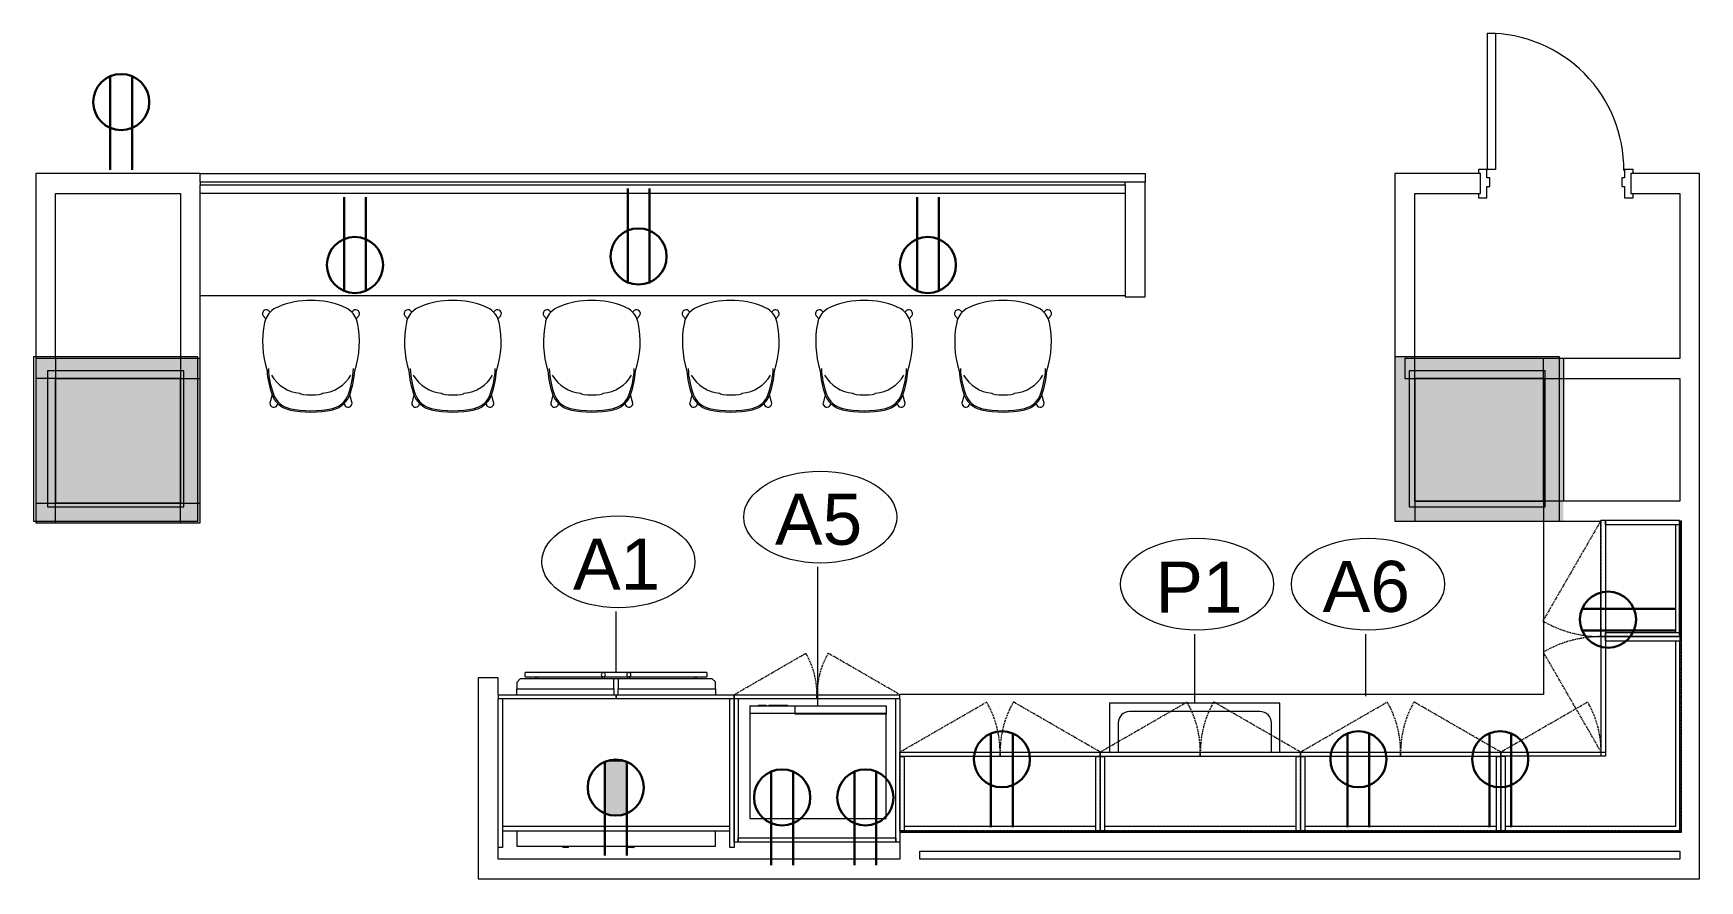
# Model space of a CAD drawing. Header units: inches. Extents: x 4757 to 6765, y 9919 to 10946.
# Drawn here: x 5525.9 to 5819.7, y 10603.4 to 10752.8 of the extents above; entities that cross this region are included whole.
import ezdxf

# ---------------------------------------------------------------- set-up
doc = ezdxf.new("R2010")
doc.units = ezdxf.units.IN
doc.header["$MEASUREMENT"] = 0
doc.linetypes.add('Dash', pattern=[0.25, 0.125, -0.125])
doc.linetypes.add('Hidden', pattern=[0.28125, 0.1875, -0.09375])
for name, color, linetype, lineweight in [('A-ANNO-NOTE', 7, 'Continuous', 9), ('A-DOOR', 31, 'Continuous', 13), ('A-GENM', 13, 'Continuous', 9), ('A-WALL', 113, 'Continuous', 13), ('A-WALL-PATT', 111, 'Continuous', 13), ('Bb-col', 7, 'Continuous', 9), ('I-FURN', 30, 'Continuous', 9), ('I-WALL', 2, 'Continuous', 9), ('P-SANR-FIXT', 6, 'Continuous', 9), ('P-SANR-FIXT-IDEN', 2, 'Continuous', 9), ('Q-CASE', 31, 'Continuous', 9), ('Q-CASE-HDLN', 31, 'Dash', 9), ('Q-SPCQ', 91, 'Continuous', 9), ('Q-SPCQ-IDEN', 132, 'Continuous', 9), ('Rosslyn Plaza North_1777 North Kent St _W632_-09_dwg', 8, 'Continuous', 9)]:
    doc.layers.add(name, color=color, linetype=linetype, lineweight=lineweight)
doc.styles.add('Arial_3', font='arial.ttf', dxfattribs={"height": 9})
doc.styles.add('Swis721 Lt BT_1', font='swissl.ttf', dxfattribs={"height": 9})

# ---------------------------------------------------------------- blocks, each defined once
blk = doc.blocks.new('emeco_alfi_barstool_alfi30ah_by-jasper-morrison_6251 - ALFI30AH-DARK GREY-8152148-Level XX  POWER _ SIGNAL')
at = {"layer": 'I-FURN'}
for p, q in [((-7.21, -1.6), (-6.81, -3.08)), ((-5.83, -1.54), (-5.91, -1.25)), ((5.98, -1.25), (5.9, -1.54)), ((6.88, -3.08), (7.27, -1.6)), ((-7.92, -16.5), (-8.41, -16.99)), ((8.48, -16.99), (7.99, -16.5)), ((-7.46, -17.94), (-7.17, -17.65)), ((7.24, -17.65), (7.53, -17.94))]:
    blk.add_line(p, q, dxfattribs=at)
for centre, radius, start, end in [((-6.52, -1.57), 0.688, 27.1799, 182.8201), ((-3.53, -4.08), 3.42, 132.057, 163.2036), ((-2.94, -4.45), 3.86, 102.0148, 160.4163), ((-2.89, -4.54), 4.2, 102.439, 134.4327), ((0.03, -17.79), 17.77, 77.561, 102.439), ((0.03, -17.79), 17.52, 77.561, 102.439), ((3, -4.45), 3.86, 19.4888, 77.9852), ((2.96, -4.54), 4.2, 45.5673, 77.561), ((3.6, -4.08), 3.42, 16.7788, 47.943), ((6.59, -1.57), 0.688, 357.1799, 152.8201), ((8.3, -8.45), 16.03, 160.4377, 175.9721), ((8.3, -8.45), 15.78, 160.4163, 177.3486), ((-1.49, -9.71), 6.36, 94.609, 149.8894), ((1.49, -9.71), 6.36, 30.1106, 85.391), ((-7.36, -8.27), 14.91, 2.1097, 20.0215), ((-7.36, -8.27), 15.16, 3.5743, 20.0158), ((7.99, -12.4), 16.49, 162.0647, 191.9353), ((-7.93, -12.4), 16.49, 348.0647, 17.9353), ((-7.85, -17.39), 0.682, 144.3846, 305.6154), ((-4.41, -15.03), 3.81, 191.9353, 202.8261), ((-3.76, -14.6), 4.58, 204.5849, 221.8654), ((3.83, -14.6), 4.58, 318.1346, 335.4151), ((7.92, -17.39), 0.682, 234.3846, 35.6154), ((4.48, -15.03), 3.81, 337.1739, 348.0647), ((-4.41, -15.03), 3.81, 223.6241, 250.0647), ((0.03, -4.27), 15.45, 248.1648, 291.8352), ((4.48, -15.03), 3.81, 289.9353, 316.3759)]:
    blk.add_arc(centre, radius, start, end, dxfattribs=at)
blk.add_ellipse((0, -3.37), major_axis=(-2, 0), ratio=0.162303, start_param=3.141593, end_param=6.283185, dxfattribs=at)
blk = doc.blocks.new('C-Counter Top - ADJ HEIGHT - 1_ - 6_-8874623-Level XX  POWER _ SIGNAL')
at = {"layer": 'Q-CASE'}
for p, q in [((115.79, 0), (-47.26, 0)), ((-47.26, -18), (115.79, -18))]:
    blk.add_line(p, q, dxfattribs=at)
blk = doc.blocks.new('Bernhardt_Design-Chair-Lounge-Vika - 4700-8514419-Level XX  POWER _ SIGNAL')
at = {"layer": 'A-GENM'}
for p, q in [((-13.34, 11.5), (-13.34, 4.99)), ((13.34, 4.99), (13.34, 11.5)), ((-13.06, 5.93), (-13.34, 4.99)), ((13.06, 5.93), (13.34, 4.99)), ((-13.34, 4.99), (-16.26, -4.66)), ((16.26, -4.66), (13.34, 4.99)), ((-16.37, -11.65), (-15.88, -13.48)), ((-16.07, -11.57), (-15.58, -13.4)), ((16.07, -11.57), (15.58, -13.4)), ((15.88, -13.48), (16.37, -11.65))]:
    blk.add_line(p, q, dxfattribs=at)
for centre, radius, start, end in [((-4.06, -8.35), 12.75, 163.1681, 195), ((-4.06, -8.35), 12.44, 163.2673, 195), ((4.06, -8.35), 12.44, 345, 16.7327), ((4.06, -8.35), 12.75, 345, 16.8319), ((-12.98, -12.71), 3, 195, 262.0932), ((-12.98, -12.71), 2.69, 195, 262.0932), ((12.98, -12.71), 2.69, 277.9068, 345), ((12.98, -12.71), 3, 277.9068, 345), ((0, 80.77), 97.37, 262.0932, 270), ((0, 80.77), 97.06, 262.0932, 270), ((0, 80.77), 97.06, 270, 277.9068), ((0, 80.77), 97.37, 270, 277.9068)]:
    blk.add_arc(centre, radius, start, end, dxfattribs=at)
for points, knots in [([(0, 16.81), (-0.94, 16.81), (-2.28, 16.78), (-3.96, 16.68), (-5.16, 16.57), (-6.29, 16.43), (-7.7, 16.19), (-8.95, 15.89), (-10.04, 15.51), (-10.76, 15.19), (-11.39, 14.84), (-11.93, 14.45), (-12.38, 14.02), (-12.86, 13.42), (-13.24, 12.59), (-13.35, 11.88), (-13.34, 11.5)], [0, 0, 0, 0, 0.111111, 0.166667, 0.222222, 0.277778, 0.333333, 0.444444, 0.5, 0.555556, 0.611111, 0.666667, 0.722222, 0.777778, 0.888889, 1, 1, 1, 1]), ([(-13.04, 11.5), (-13.04, 11.84), (-12.95, 12.5), (-12.53, 13.4), (-11.79, 14.22), (-10.59, 14.99), (-8.79, 15.65), (-5.49, 16.31), (-2.32, 16.5), (0, 16.5)], [0, 0, 0, 0, 0.0830068, 0.1660136, 0.2490204, 0.3320272, 0.4357856, 0.5395441, 0.7470611, 0.7470611, 0.7470611, 0.7470611]), ([(13.34, 11.5), (13.35, 11.88), (13.27, 12.41), (13.01, 13.09), (12.74, 13.57), (12.38, 14.02), (11.93, 14.45), (11.39, 14.84), (10.76, 15.19), (10.04, 15.51), (8.95, 15.89), (7.38, 16.27), (5.56, 16.53), (3.96, 16.68), (2.28, 16.78), (0.94, 16.81), (0, 16.81)], [0, 0, 0, 0, 0.111111, 0.166667, 0.222222, 0.277778, 0.333333, 0.388889, 0.444444, 0.5, 0.555556, 0.666667, 0.777778, 0.833333, 0.888889, 1, 1, 1, 1]), ([(13.04, 11.5), (13.04, 11.84), (12.95, 12.5), (12.53, 13.4), (11.79, 14.22), (10.59, 14.99), (8.79, 15.65), (5.49, 16.31), (2.32, 16.5), (0, 16.5)], [0, 0, 0, 0, 0.0830068, 0.1660136, 0.2490204, 0.3320272, 0.4357856, 0.5395441, 0.7470611, 0.7470611, 0.7470611, 0.7470611]), ([(-16.26, -4.66), (-15.86, -3.56), (-14.58, -1.43), (-12.22, 1.02), (-11.37, 3.14), (-13.26, 5.53), (-13.09, 7.43), (-13.08, 9.65), (-13.34, 11.5)], [0, 0, 0, 0, 0.195958, 0.422971, 0.665584, 0.866589, 1.065892, 1.232617, 1.232617, 1.232617, 1.232617]), ([(-15.97, -4.77), (-15.77, -4.21), (-15.26, -3.16), (-14.46, -1.99), (-13.79, -1.15), (-13.28, -0.55), (-12.8, 0.02), (-12.36, 0.57), (-11.99, 1.12), (-11.7, 1.67), (-11.52, 2.24), (-11.47, 2.73), (-11.52, 3.13), (-11.59, 3.43), (-11.7, 3.73), (-11.88, 4.12), (-12.15, 4.59), (-12.41, 5.05), (-12.58, 5.39), (-12.68, 5.64), (-12.75, 5.88), (-12.81, 6.2), (-12.84, 6.63), (-12.83, 7.14), (-12.81, 7.6), (-12.8, 8.09), (-12.79, 8.81), (-12.85, 9.94), (-12.96, 10.93), (-13.04, 11.5)], [0, 0, 0, 0, 0.102718, 0.205436, 0.256795, 0.308154, 0.359513, 0.410872, 0.462231, 0.51359, 0.56495, 0.616309, 0.641988, 0.667668, 0.693347, 0.719027, 0.770386, 0.821745, 0.847424, 0.873104, 0.898783, 0.924463, 0.975822, 1.027181, 1.052861, 1.07854, 1.129899, 1.181258, 1.232617, 1.232617, 1.232617, 1.232617]), ([(15.97, -4.77), (15.77, -4.21), (15.26, -3.16), (14.46, -1.99), (13.79, -1.15), (13.28, -0.55), (12.8, 0.02), (12.36, 0.57), (11.99, 1.12), (11.7, 1.67), (11.52, 2.24), (11.47, 2.73), (11.52, 3.13), (11.59, 3.43), (11.7, 3.73), (11.88, 4.12), (12.15, 4.59), (12.41, 5.05), (12.58, 5.39), (12.68, 5.64), (12.75, 5.88), (12.81, 6.2), (12.84, 6.63), (12.83, 7.14), (12.81, 7.6), (12.8, 8.09), (12.79, 8.81), (12.85, 9.94), (12.96, 10.93), (13.04, 11.5)], [0, 0, 0, 0, 0.102718, 0.205436, 0.256795, 0.308154, 0.359513, 0.410872, 0.462231, 0.51359, 0.56495, 0.616309, 0.641988, 0.667668, 0.693347, 0.719027, 0.770386, 0.821745, 0.847424, 0.873104, 0.898783, 0.924463, 0.975822, 1.027181, 1.052861, 1.07854, 1.129899, 1.181258, 1.232617, 1.232617, 1.232617, 1.232617]), ([(16.26, -4.66), (15.86, -3.56), (14.58, -1.43), (12.22, 1.02), (11.37, 3.14), (13.26, 5.53), (13.09, 7.43), (13.08, 9.65), (13.34, 11.5)], [0, 0, 0, 0, 0.195958, 0.422971, 0.665584, 0.866589, 1.065892, 1.232617, 1.232617, 1.232617, 1.232617])]:
    blk.add_open_spline(points, degree=3, knots=knots, dxfattribs=at)
blk = doc.blocks.new('Bernhardt_Design-Chair-Lounge-Vika - 4700-8514431-Level XX  POWER _ SIGNAL')
at = {"layer": 'A-GENM'}
for p, q in [((-16.37, 11.65), (-15.88, 13.48)), ((-16.07, 11.57), (-15.58, 13.4)), ((16.07, 11.57), (15.58, 13.4)), ((15.88, 13.48), (16.37, 11.65)), ((-13.34, -4.99), (-16.26, 4.66)), ((16.26, 4.66), (13.34, -4.99)), ((-13.34, -11.5), (-13.34, -4.99)), ((-13.06, -5.93), (-13.34, -4.99)), ((13.06, -5.93), (13.34, -4.99)), ((13.34, -4.99), (13.34, -11.5))]:
    blk.add_line(p, q, dxfattribs=at)
for centre, radius, start, end in [((-12.98, 12.71), 3, 97.9068, 165), ((-12.98, 12.71), 2.69, 97.9068, 165), ((0, -80.77), 97.37, 90, 97.9068), ((0, -80.77), 97.06, 90, 97.9068), ((0, -80.77), 97.37, 82.0932, 90), ((0, -80.77), 97.06, 82.0932, 90), ((12.98, 12.71), 2.69, 15, 82.0932), ((12.98, 12.71), 3, 15, 82.0932), ((-4.06, 8.35), 12.75, 165, 196.8319), ((-4.06, 8.35), 12.44, 165, 196.7327), ((4.06, 8.35), 12.44, 343.2673, 15), ((4.06, 8.35), 12.75, 343.1681, 15)]:
    blk.add_arc(centre, radius, start, end, dxfattribs=at)
for points, knots in [([(-16.26, 4.66), (-15.86, 3.56), (-14.58, 1.43), (-12.22, -1.02), (-11.37, -3.14), (-13.26, -5.53), (-13.09, -7.43), (-13.08, -9.65), (-13.34, -11.5)], [0, 0, 0, 0, 0.195958, 0.422971, 0.665584, 0.866589, 1.065892, 1.232617, 1.232617, 1.232617, 1.232617]), ([(-15.97, 4.77), (-15.77, 4.21), (-15.26, 3.16), (-14.46, 1.99), (-13.79, 1.15), (-13.28, 0.55), (-12.8, -0.02), (-12.36, -0.57), (-11.99, -1.12), (-11.7, -1.67), (-11.52, -2.24), (-11.47, -2.73), (-11.52, -3.13), (-11.59, -3.43), (-11.7, -3.73), (-11.88, -4.12), (-12.15, -4.59), (-12.41, -5.05), (-12.58, -5.39), (-12.68, -5.64), (-12.75, -5.88), (-12.81, -6.2), (-12.84, -6.63), (-12.83, -7.14), (-12.81, -7.6), (-12.8, -8.09), (-12.79, -8.81), (-12.85, -9.94), (-12.96, -10.93), (-13.04, -11.5)], [0, 0, 0, 0, 0.102718, 0.205436, 0.256795, 0.308154, 0.359513, 0.410872, 0.462231, 0.51359, 0.56495, 0.616309, 0.641988, 0.667668, 0.693347, 0.719027, 0.770386, 0.821745, 0.847424, 0.873104, 0.898783, 0.924463, 0.975822, 1.027181, 1.052861, 1.07854, 1.129899, 1.181258, 1.232617, 1.232617, 1.232617, 1.232617]), ([(15.97, 4.77), (15.77, 4.21), (15.26, 3.16), (14.46, 1.99), (13.79, 1.15), (13.28, 0.55), (12.8, -0.02), (12.36, -0.57), (11.99, -1.12), (11.7, -1.67), (11.52, -2.24), (11.47, -2.73), (11.52, -3.13), (11.59, -3.43), (11.7, -3.73), (11.88, -4.12), (12.15, -4.59), (12.41, -5.05), (12.58, -5.39), (12.68, -5.64), (12.75, -5.88), (12.81, -6.2), (12.84, -6.63), (12.83, -7.14), (12.81, -7.6), (12.8, -8.09), (12.79, -8.81), (12.85, -9.94), (12.96, -10.93), (13.04, -11.5)], [0, 0, 0, 0, 0.102718, 0.205436, 0.256795, 0.308154, 0.359513, 0.410872, 0.462231, 0.51359, 0.56495, 0.616309, 0.641988, 0.667668, 0.693347, 0.719027, 0.770386, 0.821745, 0.847424, 0.873104, 0.898783, 0.924463, 0.975822, 1.027181, 1.052861, 1.07854, 1.129899, 1.181258, 1.232617, 1.232617, 1.232617, 1.232617]), ([(16.26, 4.66), (15.86, 3.56), (14.58, 1.43), (12.22, -1.02), (11.37, -3.14), (13.26, -5.53), (13.09, -7.43), (13.08, -9.65), (13.34, -11.5)], [0, 0, 0, 0, 0.195958, 0.422971, 0.665584, 0.866589, 1.065892, 1.232617, 1.232617, 1.232617, 1.232617]), ([(0, -16.81), (-0.94, -16.81), (-2.28, -16.78), (-3.96, -16.68), (-5.56, -16.53), (-7.38, -16.27), (-8.95, -15.89), (-10.04, -15.51), (-10.76, -15.19), (-11.39, -14.84), (-11.93, -14.45), (-12.38, -14.02), (-12.74, -13.57), (-13.01, -13.09), (-13.27, -12.41), (-13.35, -11.88), (-13.34, -11.5)], [-1, -1, -1, -1, -0.888889, -0.833333, -0.777778, -0.666667, -0.555556, -0.5, -0.444444, -0.388889, -0.333333, -0.277778, -0.222222, -0.166667, -0.111111, 0, 0, 0, 0]), ([(-13.04, -11.5), (-13.04, -11.84), (-12.95, -12.5), (-12.53, -13.4), (-11.79, -14.22), (-10.59, -14.99), (-8.79, -15.65), (-5.49, -16.31), (-2.32, -16.5), (0, -16.5)], [0, 0, 0, 0, 0.0830068, 0.1660136, 0.2490204, 0.3320272, 0.4357856, 0.5395441, 0.7470611, 0.7470611, 0.7470611, 0.7470611]), ([(13.34, -11.5), (13.35, -11.88), (13.27, -12.41), (13.01, -13.09), (12.74, -13.57), (12.38, -14.02), (11.93, -14.45), (11.39, -14.84), (10.76, -15.19), (10.04, -15.51), (8.95, -15.89), (7.38, -16.27), (5.56, -16.53), (3.96, -16.68), (2.28, -16.78), (0.94, -16.81), (0, -16.81)], [-1, -1, -1, -1, -0.888889, -0.833333, -0.777778, -0.722222, -0.666667, -0.611111, -0.555556, -0.5, -0.444444, -0.333333, -0.222222, -0.166667, -0.111111, 0, 0, 0, 0]), ([(13.04, -11.5), (13.04, -11.84), (12.95, -12.5), (12.53, -13.4), (11.79, -14.22), (10.59, -14.99), (8.79, -15.65), (5.49, -16.31), (2.32, -16.5), (0, -16.5)], [0, 0, 0, 0, 0.0830068, 0.1660136, 0.2490204, 0.3320272, 0.4357856, 0.5395441, 0.7470611, 0.7470611, 0.7470611, 0.7470611])]:
    blk.add_open_spline(points, degree=3, knots=knots, dxfattribs=at)
blk = doc.blocks.new('Door - Single - 24_-8328965-Level XX  POWER _ SIGNAL')
at = {"layer": 'A-DOOR'}
for p, q in [((-8.01, 26.59), (-6.63, 26.59)), ((-8.01, 2.59), (-8.01, 26.59)), ((-6.63, 26.59), (-6.63, 2.59)), ((-6.63, 2.59), (-8.01, 2.59))]:
    blk.add_line(p, q, dxfattribs=at)
at = {"layer": 'A-DOOR', "lineweight": 9}
for p, q in [((-9.63, 2.59), (-9.63, 1.84)), ((-8.13, 2.59), (-9.63, 2.59)), ((-8.13, 1.09), (-8.13, 2.59)), ((-7.63, 1.09), (-8.13, 1.09)), ((-7.63, -0.41), (-7.63, 1.09)), ((16.12, 1.09), (15.62, 1.09)), ((15.62, 1.09), (15.62, -0.41)), ((17.62, 2.59), (16.12, 2.59)), ((16.12, 2.59), (16.12, 1.09)), ((17.62, 1.84), (17.62, 2.59)), ((-9.63, -1.66), (-9.63, -2.41)), ((-9.63, -2.41), (-8.13, -2.41)), ((-8.13, -2.41), (-8.13, -0.41)), ((-8.13, -0.41), (-7.63, -0.41)), ((15.62, -0.41), (16.12, -0.41)), ((16.12, -0.41), (16.12, -2.41)), ((16.12, -2.41), (17.62, -2.41)), ((17.62, -2.41), (17.62, -1.66))]:
    blk.add_line(p, q, dxfattribs=at)
blk.add_arc((-8.01, 2.59), 24, 359.5, 90, dxfattribs=at)
blk = doc.blocks.new('Sink Kitchen-Single - 30_ x 21_-7068042-Level XX  POWER _ SIGNAL')
at = {"layer": 'P-SANR-FIXT'}
for p, q in [((-14.38, -1.78), (-14.38, -10.41)), ((-12.88, -1.78), (-12.88, -6.91)), ((14.12, -6.91), (14.12, -1.78)), ((15.62, -10.41), (15.62, -1.78)), ((-14.38, -10.41), (15.62, -10.41)), ((-10.88, -8.91), (12.12, -8.91))]:
    blk.add_line(p, q, dxfattribs=at)
for centre, start, end in [((-10.88, -6.91), 180, 270), ((12.12, -6.91), 270, 0)]:
    blk.add_arc(centre, 2, start, end, dxfattribs=at)
blk = doc.blocks.new('A-Refrigerator - A-Refrigerator-8352648-Level XX  POWER _ SIGNAL')
at = {"layer": 'Q-SPCQ'}
for p, q in [((17.5, 13.75), (-17.5, 13.75)), ((-17.5, 13.75), (-17.5, 11.02)), ((-3.18, 14), (-3.18, 13.75)), ((-3.16, 14), (-3.18, 14)), ((-3.18, 14), (-2.18, 14)), ((-2.18, 14), (-2.2, 14)), ((-2.18, 13.75), (-2.18, 14)), ((8.38, 14), (8.38, 13.75)), ((8.4, 14), (8.38, 14)), ((8.38, 14), (9.38, 14)), ((9.38, 14), (9.36, 14)), ((9.38, 13.75), (9.38, 14)), ((17.5, 11.02), (17.5, 13.75)), ((-17.5, -14), (-17.5, -12.98)), ((-0.36, -14), (-17.5, -14)), ((-17.5, -14), (-17.5, -15.21)), ((-0.36, -12.98), (-0.36, -14)), ((-0.36, -15.75), (-0.36, -14)), ((0.39, -14), (0.39, -12.98)), ((17.5, -14), (0.39, -14)), ((0.39, -14), (0.39, -15.75)), ((17.5, -12.98), (17.5, -14)), ((17.5, -15.14), (17.5, -14)), ((-17.5, -15.21), (-16.96, -15.75)), ((-16.96, -15.75), (-0.36, -15.75)), ((-2.41, -16.13), (-16, -16.13)), ((-16, -16.88), (-16, -16.13)), ((-16, -16.88), (16, -16.88)), ((-14.19, -15.75), (-14.19, -16.13)), ((-14.19, -15.75), (-14.19, -16.18)), ((-13.81, -16.13), (-13.81, -15.75)), ((-13.81, -16.18), (-13.81, -15.75)), ((-2.42, -15.75), (-2.42, -16.18)), ((-2.42, -15.75), (-2.42, -16.18)), ((2.05, -16.13), (-2.05, -16.13)), ((-2.04, -16.2), (-2.04, -15.75)), ((-2.04, -16.2), (-2.04, -15.75)), ((-0.36, -15.75), (0.39, -15.75)), ((0.39, -15.75), (16.89, -15.75)), ((2.04, -15.75), (2.04, -16.2)), ((2.04, -15.75), (2.04, -16.2)), ((16, -16.13), (2.41, -16.13)), ((2.42, -16.18), (2.42, -15.75)), ((2.42, -16.18), (2.42, -15.75)), ((13.81, -15.75), (13.81, -16.13)), ((13.81, -15.75), (13.81, -16.18)), ((14.19, -16.13), (14.19, -15.75)), ((14.19, -16.18), (14.19, -15.75)), ((16, -16.13), (16, -16.88)), ((16.89, -15.75), (17.5, -15.14))]:
    blk.add_line(p, q, dxfattribs=at)
for centre, start, end in [((-2.25, -16.5), 90, 270), ((-2.25, -16.5), 270, 90), ((2.25, -16.5), 90, 270), ((2.25, -16.5), 270, 90)]:
    blk.add_arc(centre, 0.375, start, end, dxfattribs=at)
blk = doc.blocks.new('CW Cupbd1 - Fridge 80_h x 24_d - 2 Doors-8865709-Level XX  POWER _ SIGNAL')
at = {"layer": 'Q-CASE'}
for p, q in [((2, 29.31), (22.79, 29.31)), ((2, 29.31), (2, 28.56)), ((22.79, 28.56), (2, 28.56)), ((2.75, 28.56), (2.75, 6.06)), ((22.79, 28.56), (22.79, 29.31)), ((22.79, 29.31), (43.58, 29.31)), ((22.79, 29.31), (22.79, 28.56)), ((43.58, 28.56), (22.79, 28.56)), ((42.83, 6.06), (42.83, 28.56)), ((43.58, 28.56), (43.58, 29.31)), ((42.83, 6.06), (2.75, 6.06)), ((2.75, 6.06), (2.75, 5.31)), ((42.83, 5.31), (42.83, 6.06)), ((2.75, 5.31), (42.83, 5.31))]:
    blk.add_line(p, q, dxfattribs=at)
at = {"layer": 'Q-CASE', "lineweight": 20}
for p, q in [((2, 2.36), (2, 28.56)), ((43.58, 28.56), (43.58, 2.36)), ((2.75, 5.31), (2.75, 2.36)), ((42.83, 2.36), (42.83, 5.31)), ((2.75, 2.36), (2, 2.36)), ((43.58, 2.36), (42.83, 2.36))]:
    blk.add_line(p, q, dxfattribs=at)
blk = doc.blocks.new('C-L SHAPE COUNTER TOP - C-L SHAPE COUNTER TOP-9014610-Level XX  POWER _ SIGNAL')
at = {"layer": 'Q-CASE'}
for p, q in [((24, 24), (24, 137.47)), ((54.6, 24), (24, 24))]:
    blk.add_line(p, q, dxfattribs=at)
blk = doc.blocks.new('CW Cupbd Ohead - 37_h x 13 7_8_d - 2 Doors - 1 Shelf-9015254-Level XX  POWER _ SIGNAL')
at = {"layer": 'Q-CASE'}
for p, q in [((2, -2.36), (2.75, -2.36)), ((2, -15.45), (2, -2.36)), ((2.75, -2.36), (2.75, -15.45)), ((36.55, -2.36), (2.75, -2.36)), ((36.55, -2.36), (37.3, -2.36)), ((36.55, -15.45), (36.55, -2.36)), ((37.3, -15.45), (37.3, -2.36)), ((2.75, -3.11), (36.55, -3.11)), ((2, -15.45), (19.65, -15.45)), ((2, -15.45), (2, -16.24)), ((2.75, -15.45), (2, -15.45)), ((19.65, -16.24), (2, -16.24)), ((19.65, -16.24), (19.65, -15.45)), ((19.65, -15.45), (37.3, -15.45)), ((19.65, -15.45), (19.65, -16.24)), ((37.3, -16.24), (19.65, -16.24)), ((37.3, -15.45), (36.55, -15.45)), ((37.3, -16.24), (37.3, -15.45))]:
    blk.add_line(p, q, dxfattribs=at)
at = {"layer": 'Q-CASE', "linetype": 'Hidden'}
for p, q in [((2, -16.24), (17.28, -25.06)), ((37.3, -16.24), (22.01, -25.06))]:
    blk.add_line(p, q, dxfattribs=at)
for centre, start, end in [((2, -16.24), 330, 0.5), ((37.3, -16.24), 179.5, 210)]:
    blk.add_arc(centre, 17.65, start, end, dxfattribs=at)
at = {"layer": 'Q-CASE-HDLN'}
for p, q in [((2, -16.24), (2, -2.36)), ((2, -2.36), (37.3, -2.36)), ((37.3, -2.36), (37.3, -16.24)), ((37.3, -16.24), (2, -16.24))]:
    blk.add_line(p, q, dxfattribs=at)
blk = doc.blocks.new('CW Cupbd Ohead Cnr - 23_5_h x 13 7_8_d - 1 Shelf-9017990-Level XX  POWER _ SIGNAL')
at = {"layer": 'Q-CASE'}
for p, q in [((32.81, -2.36), (2, -2.36)), ((2, -2.36), (2, -35.85)), ((32.81, -2.36), (33.56, -2.36)), ((32.81, -15.49), (32.81, -2.36)), ((33.56, -15.49), (33.56, -2.36)), ((2.75, -35.85), (2.75, -3.11)), ((2.75, -3.11), (32.81, -3.11)), ((15.12, -16.24), (15.12, -15.49)), ((15.12, -15.49), (15.87, -15.49)), ((15.12, -36.6), (15.12, -16.24)), ((15.87, -16.24), (15.12, -16.24)), ((15.87, -15.49), (33.56, -15.49)), ((15.87, -15.49), (15.87, -16.24)), ((15.87, -16.24), (15.87, -36.6)), ((33.56, -16.24), (15.87, -16.24)), ((33.56, -15.49), (32.81, -15.49)), ((33.56, -16.24), (33.56, -15.49)), ((2, -36.6), (2, -35.85)), ((15.12, -35.85), (2, -35.85)), ((15.12, -36.6), (2, -36.6)), ((15.12, -35.85), (15.12, -36.6)), ((15.12, -36.6), (15.87, -36.6))]:
    blk.add_line(p, q, dxfattribs=at)
at = {"layer": 'Q-CASE', "linetype": 'Hidden'}
for p, q in [((15.87, -16.24), (26.05, -33.87)), ((33.56, -16.24), (18.24, -25.08))]:
    blk.add_line(p, q, dxfattribs=at)
for centre, radius, start, end in [((33.56, -16.24), 17.69, 179.5, 210), ((15.87, -16.24), 20.36, 269.5, 300)]:
    blk.add_arc(centre, radius, start, end, dxfattribs=at)
at = {"layer": 'Q-CASE-HDLN'}
for p, q in [((2, -2.36), (33.56, -2.36)), ((2, -36.6), (2, -2.36)), ((33.56, -2.36), (33.56, -16.24)), ((15.87, -16.24), (15.87, -36.6)), ((33.56, -16.24), (15.87, -16.24)), ((15.87, -36.6), (2, -36.6))]:
    blk.add_line(p, q, dxfattribs=at)
blk = doc.blocks.new('CW Cupbd Ohead1 - 37_h x 13 7_8_d - 1 Door - 1 Shelf 2-9018043-Level XX  POWER _ SIGNAL')
at = {"layer": 'Q-CASE', "linetype": 'Hidden'}
blk.add_line((22.46, 16.24), (4.74, 26.47), dxfattribs=at)
at = {"layer": 'Q-CASE'}
for p, q in [((2, 16.24), (22.46, 16.24)), ((2, 16.24), (2, 15.45)), ((22.46, 15.45), (2, 15.45)), ((2, 15.45), (2.75, 15.45)), ((2, 2.36), (2, 15.45)), ((2.75, 15.45), (2.75, 2.36)), ((21.71, 15.45), (22.46, 15.45)), ((21.71, 2.36), (21.71, 15.45)), ((22.46, 15.45), (22.46, 16.24)), ((22.46, 2.36), (22.46, 15.45)), ((21.71, 3.11), (2.75, 3.11)), ((2.75, 2.36), (2, 2.36)), ((2.75, 2.36), (21.71, 2.36)), ((22.46, 2.36), (21.71, 2.36))]:
    blk.add_line(p, q, dxfattribs=at)
at = {"layer": 'Q-CASE', "linetype": 'Hidden'}
blk.add_arc((22.46, 16.24), 20.46, 150, 180.5, dxfattribs=at)
at = {"layer": 'Q-CASE-HDLN'}
for p, q in [((22.46, 16.24), (2, 16.24)), ((2, 16.24), (2, 2.36)), ((22.46, 2.36), (22.46, 16.24)), ((2, 2.36), (22.46, 2.36))]:
    blk.add_line(p, q, dxfattribs=at)
blk = doc.blocks.new('CW Cupbd Combined - Oven Tower 96_h x 24_d _2 Microwaves_-9014473-Level XX  POWER _ SIGNAL')
at = {"layer": 'Q-CASE', "linetype": 'Hidden'}
for p, q in [((2, 31.31), (14.66, 38.63)), ((31.25, 31.31), (18.58, 38.63))]:
    blk.add_line(p, q, dxfattribs=at)
at = {"layer": 'Q-CASE'}
for p, q in [((2, 31.31), (16.62, 31.31)), ((2, 31.31), (2, 30.56)), ((16.62, 30.56), (2, 30.56)), ((16.62, 30.56), (16.62, 31.31)), ((16.62, 31.31), (31.25, 31.31)), ((16.62, 31.31), (16.62, 30.56)), ((31.25, 30.56), (16.62, 30.56)), ((31.25, 30.56), (31.25, 31.31))]:
    blk.add_line(p, q, dxfattribs=at)
at = {"layer": 'Q-CASE', "lineweight": 20}
for p, q in [((2, 5.31), (2, 30.56)), ((2.75, 30.56), (2.75, 5.31)), ((30.5, 5.31), (30.5, 30.56)), ((31.25, 30.56), (31.25, 21.19)), ((2.75, 6.06), (30.5, 6.06)), ((2.75, 5.31), (2.75, 6.06)), ((30.5, 6.06), (30.5, 5.31)), ((31.25, 7.31), (31.25, 5.31)), ((2.75, 5.31), (2, 5.31)), ((30.5, 5.31), (2.75, 5.31)), ((31.25, 5.31), (30.5, 5.31))]:
    blk.add_line(p, q, dxfattribs=at)
at = {"layer": 'Q-CASE', "linetype": 'Hidden'}
for centre, start, end in [((2, 31.31), 359.5, 30), ((31.25, 31.31), 150, 180.5)]:
    blk.add_arc(centre, 14.62, start, end, dxfattribs=at)
blk = doc.blocks.new('A-Microwave - 1000 Watt-2_5CuFt-4748818-Level XX  POWER _ SIGNAL')
at = {"layer": 'Q-SPCQ'}
for p, q in [((17.11, -8.63), (-6.89, -8.63)), ((-6.89, -8.63), (-6.89, -27.13)), ((17.11, -27.13), (17.11, -8.63)), ((-6.89, -27), (9.11, -27)), ((-6.89, -28.5), (-6.89, -27)), ((-6.89, -27.13), (17.11, -27.13)), ((9.11, -28.5), (-6.89, -28.5)), ((9.11, -27), (9.11, -28.5)), ((17.11, -28.5), (9.11, -28.5)), ((10.48, -28.5), (10.48, -28.63)), ((11.86, -28.63), (10.48, -28.63)), ((11.86, -28.5), (11.86, -28.63)), ((11.92, -28.63), (11.86, -28.63)), ((11.92, -28.63), (11.92, -28.5)), ((12.42, -28.63), (11.92, -28.63)), ((12.42, -28.5), (12.42, -28.63)), ((13.79, -28.63), (12.42, -28.63)), ((13.79, -28.63), (13.79, -28.5)), ((14.23, -28.5), (14.23, -28.63)), ((15.61, -28.63), (14.23, -28.63)), ((15.61, -28.63), (15.61, -28.5)), ((17.11, -28.5), (17.11, -27.13))]:
    blk.add_line(p, q, dxfattribs=at)
blk = doc.blocks.new('Rosslyn Plaza North_1777 North Kent St _W632_-09_dwg-6954577-Level XX  POWER _ SIGNAL')
at = {"layer": 'Bb-col', "flags": 128}
for points in [[(5525.92, 10666.79), (5554.92, 10666.79), (5554.92, 10695.79), (5525.92, 10695.79)], [(5765.92, 10666.79), (5794.92, 10666.79), (5794.92, 10695.79), (5765.92, 10695.79)], [(5528.42, 10669.29), (5552.42, 10669.29), (5552.42, 10693.29), (5528.42, 10693.29)], [(5768.42, 10669.29), (5792.42, 10669.29), (5792.42, 10693.29), (5768.42, 10693.29)]]:
    blk.add_lwpolyline(points, close=True, dxfattribs=at)
blk = doc.blocks.new('Appliance_Specialty Equipment Tag - Standard-3515593-Level XX  POWER _ SIGNAL')
at = {"layer": 'Q-SPCQ-IDEN'}
blk.add_ellipse((-0.0499, 0.0037), major_axis=(-0.1406, 0), ratio=0.600473, dxfattribs=at)
blk = doc.blocks.new('Plumbing Equipment Tag - Standard-3394155-Level XX  POWER _ SIGNAL')
at = {"layer": 'P-SANR-FIXT-IDEN'}
blk.add_ellipse((-0.0499, 0.0037), major_axis=(-0.1406, 0), ratio=0.600473, dxfattribs=at)

msp = doc.modelspace()

# ---------------------------------------------------------------- hatches: boundary and pattern name
at = {"layer": 'A-ANNO-NOTE'}
for points in [[(5630.33, 10624.39), (5627.71, 10624.66), (5626.95, 10624.45)], [(5627.71, 10624.66), (5628.99, 10624.73), (5628.4, 10624.75)], [(5630.24, 10624.43), (5628.99, 10624.73), (5627.71, 10624.66)], [(5630.33, 10624.39), (5630.24, 10624.43), (5627.71, 10624.66)], [(5630.24, 10624.43), (5629.67, 10624.61), (5628.99, 10624.73)], [(5626.68, 10624.33), (5630.33, 10624.39), (5626.95, 10624.45)], [(5630.51, 10624.31), (5630.33, 10624.39), (5626.68, 10624.33)], [(5626.68, 10615.24), (5630.51, 10624.31), (5626.68, 10624.33)], [(5626.77, 10615.2), (5630.51, 10624.31), (5626.68, 10615.24)], [(5626.86, 10615.17), (5630.51, 10624.31), (5626.77, 10615.2)], [(5626.95, 10615.13), (5630.51, 10624.31), (5626.86, 10615.17)], [(5627.05, 10615.1), (5630.51, 10624.31), (5626.95, 10615.13)], [(5627.14, 10615.07), (5630.51, 10624.31), (5627.05, 10615.1)], [(5627.23, 10615.04), (5630.51, 10624.31), (5627.14, 10615.07)], [(5627.33, 10615.02), (5630.51, 10624.31), (5627.23, 10615.04)], [(5627.42, 10614.99), (5630.51, 10624.31), (5627.33, 10615.02)], [(5627.52, 10614.97), (5630.51, 10624.31), (5627.42, 10614.99)], [(5627.62, 10614.95), (5630.51, 10624.31), (5627.52, 10614.97)], [(5627.71, 10614.93), (5630.51, 10624.31), (5627.62, 10614.95)], [(5627.81, 10614.92), (5630.51, 10624.31), (5627.71, 10614.93)], [(5627.91, 10614.9), (5630.51, 10624.31), (5627.81, 10614.92)], [(5628, 10614.89), (5630.51, 10624.31), (5627.91, 10614.9)], [(5628.1, 10614.88), (5630.51, 10624.31), (5628, 10614.89)], [(5628.2, 10614.87), (5630.51, 10624.31), (5628.1, 10614.88)], [(5628.3, 10614.86), (5630.51, 10624.31), (5628.2, 10614.87)], [(5628.4, 10614.86), (5630.51, 10624.31), (5628.3, 10614.86)], [(5628.5, 10614.86), (5630.51, 10624.31), (5628.4, 10614.86)], [(5628.59, 10614.85), (5630.51, 10624.31), (5628.5, 10614.86)], [(5628.59, 10614.85), (5628.69, 10614.86), (5630.51, 10624.31)], [(5628.69, 10614.86), (5628.79, 10614.86), (5630.51, 10624.31)], [(5628.79, 10614.86), (5628.89, 10614.86), (5630.51, 10624.31)], [(5628.89, 10614.86), (5628.99, 10614.87), (5630.51, 10624.31)], [(5628.99, 10614.87), (5629.08, 10614.88), (5630.51, 10624.31)], [(5629.08, 10614.88), (5629.18, 10614.89), (5630.51, 10624.31)], [(5629.18, 10614.89), (5629.28, 10614.9), (5630.51, 10624.31)], [(5629.28, 10614.9), (5629.38, 10614.92), (5630.51, 10624.31)], [(5629.38, 10614.92), (5629.47, 10614.93), (5630.51, 10624.31)], [(5629.47, 10614.93), (5629.57, 10614.95), (5630.51, 10624.31)], [(5629.57, 10614.95), (5629.67, 10614.97), (5630.51, 10624.31)], [(5629.67, 10614.97), (5629.76, 10614.99), (5630.51, 10624.31)], [(5629.76, 10614.99), (5629.86, 10615.02), (5630.51, 10624.31)], [(5629.86, 10615.02), (5629.95, 10615.04), (5630.51, 10624.31)], [(5629.95, 10615.04), (5630.05, 10615.07), (5630.51, 10624.31)], [(5630.05, 10615.07), (5630.14, 10615.1), (5630.51, 10624.31)], [(5630.14, 10615.1), (5630.23, 10615.13), (5630.51, 10624.31)], [(5630.23, 10615.13), (5630.33, 10615.17), (5630.51, 10624.31)], [(5630.33, 10615.17), (5630.42, 10615.2), (5630.51, 10624.31)], [(5630.42, 10615.2), (5630.51, 10615.24), (5630.51, 10624.31)]]:
    msp.add_hatch(color=256, dxfattribs=at).paths.add_polyline_path(points, flags=0)
at = {"layer": 'A-WALL'}
for points in [[(5551.85, 10669.97), (5551.85, 10691.97), (5529.85, 10691.97), (5529.85, 10669.97)], [(5792.15, 10670.29), (5792.15, 10691.97), (5769.42, 10691.97), (5769.42, 10670.29), (5785.84, 10670.29)]]:
    msp.add_hatch(color=7, dxfattribs=at).paths.add_polyline_path(points, flags=0)
at = {"layer": 'A-WALL-PATT', "lineweight": 9}
for points in [[(5529.85, 10666.47), (5529.85, 10695.47), (5526.35, 10695.47), (5526.35, 10666.47), (5528.7, 10666.47)], [(5529.85, 10691.97), (5555.35, 10691.97), (5555.35, 10695.47), (5529.85, 10695.47)], [(5769.42, 10666.79), (5769.42, 10695.79), (5765.92, 10695.79), (5765.92, 10666.79)], [(5795.65, 10691.97), (5795.65, 10695.47), (5769.42, 10695.47), (5769.42, 10691.97), (5792.15, 10691.97)], [(5551.85, 10666.47), (5555.35, 10666.47), (5555.35, 10691.97), (5551.85, 10691.97), (5551.85, 10667.55)], [(5795.65, 10666.79), (5795.65, 10691.97), (5792.15, 10691.97), (5792.15, 10666.79)], [(5551.85, 10666.47), (5551.85, 10669.97), (5529.85, 10669.97), (5529.85, 10666.47)], [(5792.15, 10666.79), (5792.15, 10670.29), (5769.42, 10670.29), (5769.42, 10666.79), (5785.84, 10666.79)]]:
    msp.add_hatch(color=7, dxfattribs=at).paths.add_polyline_path(points, flags=0)

# ---------------------------------------------------------------- linework, layer by layer
at = {"layer": 'A-ANNO-NOTE', "lineweight": 30}
for p, q in [((5539.49, 10728.75), (5539.49, 10745.28)), ((5539.49, 10728.75), (5539.49, 10745.28)), ((5543.32, 10728.75), (5543.32, 10745.28)), ((5630.69, 10725.45), (5630.69, 10708.92)), ((5634.53, 10725.45), (5634.53, 10708.92)), ((5634.53, 10725.45), (5634.53, 10708.92)), ((5580.69, 10723.95), (5580.69, 10707.42)), ((5584.53, 10723.95), (5584.53, 10707.42)), ((5584.53, 10723.95), (5584.53, 10707.42)), ((5681.69, 10723.95), (5681.69, 10707.42)), ((5685.53, 10723.95), (5685.53, 10707.42)), ((5685.53, 10723.95), (5685.53, 10707.42)), ((5815.46, 10651.33), (5798.94, 10651.33)), ((5815.46, 10647.5), (5798.94, 10647.5)), ((5815.46, 10647.5), (5798.94, 10647.5)), ((5694.73, 10612.84), (5694.73, 10629.37)), ((5694.73, 10612.84), (5694.73, 10629.37)), ((5698.56, 10612.84), (5698.56, 10629.37)), ((5757.59, 10612.84), (5757.59, 10629.37)), ((5757.59, 10612.84), (5757.59, 10629.37)), ((5761.42, 10612.84), (5761.42, 10629.37)), ((5782.58, 10612.84), (5782.58, 10629.37)), ((5782.58, 10612.84), (5782.58, 10629.37)), ((5786.41, 10612.84), (5786.41, 10629.37)), ((5626.68, 10607.84), (5626.68, 10624.37)), ((5626.68, 10607.84), (5626.68, 10624.37)), ((5630.51, 10607.84), (5630.51, 10624.37)), ((5656.01, 10606.09), (5656.01, 10622.62)), ((5656.01, 10606.09), (5656.01, 10622.62)), ((5659.84, 10606.09), (5659.84, 10622.62)), ((5670.68, 10606.09), (5670.68, 10622.62)), ((5670.68, 10606.09), (5670.68, 10622.62)), ((5674.51, 10606.09), (5674.51, 10622.62))]:
    msp.add_line(p, q, dxfattribs=at)
at = {"layer": 'A-ANNO-NOTE'}
for p, q in [((5626.68, 10624.33), (5626.68, 10615.24)), ((5630.51, 10615.24), (5630.51, 10624.31))]:
    msp.add_line(p, q, dxfattribs=at)
at = {"layer": 'A-ANNO-NOTE', "lineweight": 30}
for centre in [(5541.41, 10740.72), (5582.61, 10711.98), (5632.61, 10713.48), (5683.61, 10711.98), (5803.5, 10649.42), (5696.65, 10624.8), (5759.51, 10624.8), (5784.49, 10624.8), (5628.59, 10619.8), (5657.92, 10618.05), (5672.59, 10618.05)]:
    msp.add_circle(centre, 4.95, dxfattribs=at)
at = {"layer": 'A-ANNO-NOTE'}
for centre, radius, start, end in [((5628.57, 10620.25), 4.5, 64.5156, 114.9234), ((5628.59, 10619.8), 4.95, 247.2244, 292.7756)]:
    msp.add_arc(centre, radius, start, end, dxfattribs=at)
at = {"layer": 'A-WALL'}
for p, q in [((5555.35, 10726.6), (5555.35, 10726.1)), ((5718.4, 10726.1), (5718.4, 10726.6)), ((5792.15, 10695.47), (5769.42, 10695.47)), ((5795.65, 10695.47), (5795.65, 10670.29)), ((5526.35, 10691.97), (5526.35, 10669.97)), ((5555.35, 10669.97), (5555.35, 10691.97))]:
    msp.add_line(p, q, dxfattribs=at)
at = {"layer": 'A-WALL', "color": 55}
for p, q in [((5555.35, 10695.47), (5526.35, 10695.47)), ((5529.85, 10695.47), (5529.85, 10691.97)), ((5551.85, 10691.97), (5555.35, 10691.97)), ((5792.15, 10691.97), (5795.65, 10691.97)), ((5529.85, 10666.47), (5529.85, 10669.97)), ((5551.85, 10669.97), (5529.85, 10669.97)), ((5551.85, 10666.47), (5551.85, 10669.97)), ((5792.15, 10670.29), (5792.15, 10666.79)), ((5529.85, 10666.47), (5551.85, 10666.47)), ((5769.42, 10666.79), (5792.15, 10666.79))]:
    msp.add_line(p, q, dxfattribs=at)
at = {"layer": 'A-WALL', "lineweight": 9}
for p, q in [((5529.85, 10691.97), (5529.85, 10669.97)), ((5551.85, 10691.97), (5529.85, 10691.97)), ((5551.85, 10669.97), (5551.85, 10691.97)), ((5769.42, 10691.97), (5769.42, 10670.29)), ((5792.15, 10691.97), (5769.42, 10691.97)), ((5792.15, 10670.29), (5792.15, 10691.97)), ((5529.85, 10669.97), (5551.85, 10669.97)), ((5769.42, 10670.29), (5792.15, 10670.29))]:
    msp.add_line(p, q, dxfattribs=at)
at = {"layer": 'I-WALL', "lineweight": 13}
for p, q in [((5555.35, 10728.1), (5526.35, 10728.1)), ((5526.35, 10728.1), (5526.35, 10695.47)), ((5555.35, 10726.6), (5555.35, 10728.1)), ((5781.03, 10728.1), (5765.92, 10728.1)), ((5765.92, 10728.1), (5765.92, 10695.79)), ((5781.03, 10724.6), (5781.03, 10728.1)), ((5819.65, 10728.1), (5807.53, 10728.1)), ((5807.53, 10728.1), (5807.53, 10724.6)), ((5819.65, 10603.69), (5819.65, 10728.1)), ((5529.85, 10724.6), (5551.85, 10724.6)), ((5529.85, 10695.47), (5529.85, 10724.6)), ((5551.85, 10724.6), (5551.85, 10691.97)), ((5721.9, 10726.6), (5555.35, 10726.6)), ((5555.35, 10695.47), (5555.35, 10726.1)), ((5555.35, 10726.1), (5718.4, 10726.1)), ((5718.4, 10726.1), (5718.4, 10706.35)), ((5721.9, 10706.35), (5721.9, 10726.6)), ((5769.42, 10724.6), (5781.03, 10724.6)), ((5769.42, 10695.79), (5769.42, 10724.6)), ((5807.53, 10724.6), (5816.15, 10724.6)), ((5816.15, 10724.6), (5816.15, 10695.47)), ((5718.4, 10706.35), (5721.9, 10706.35)), ((5769.42, 10695.47), (5767.67, 10695.47)), ((5767.67, 10695.47), (5767.67, 10691.97)), ((5792.15, 10691.97), (5792.15, 10695.47)), ((5816.15, 10695.47), (5795.65, 10695.47)), ((5529.85, 10691.97), (5526.35, 10691.97)), ((5767.67, 10691.97), (5769.42, 10691.97)), ((5795.65, 10691.97), (5816.15, 10691.97)), ((5816.15, 10691.97), (5816.15, 10670.29)), ((5526.35, 10669.97), (5529.85, 10669.97)), ((5551.85, 10669.97), (5555.35, 10669.97)), ((5816.15, 10670.29), (5792.15, 10670.29)), ((5795.65, 10666.79), (5802.24, 10666.79)), ((5816.15, 10666.79), (5816.15, 10646.43)), ((5816.43, 10666.79), (5816.15, 10666.79)), ((5816.43, 10611.94), (5816.43, 10666.79)), ((5604.35, 10639.14), (5604.35, 10603.69)), ((5607.85, 10639.14), (5604.35, 10639.14)), ((5607.85, 10636.19), (5607.85, 10639.14)), ((5607.85, 10607.19), (5607.85, 10635.44)), ((5678.68, 10612.19), (5678.68, 10607.19)), ((5816.15, 10612.06), (5678.68, 10612.06)), ((5678.68, 10611.94), (5816.43, 10611.94)), ((5816.15, 10612.19), (5816.15, 10612.06)), ((5678.68, 10607.19), (5607.85, 10607.19)), ((5682.18, 10608.56), (5816.15, 10608.56)), ((5682.18, 10607.19), (5682.18, 10608.56)), ((5816.15, 10607.19), (5682.18, 10607.19)), ((5816.15, 10608.56), (5816.15, 10607.19)), ((5604.35, 10603.69), (5819.65, 10603.69))]:
    msp.add_line(p, q, dxfattribs=at)
at = {"layer": 'I-WALL'}
for p, q in [((5555.35, 10728.1), (5721.9, 10728.1)), ((5721.9, 10728.1), (5721.9, 10726.6)), ((5718.4, 10724.6), (5555.35, 10724.6)), ((5529.85, 10691.97), (5551.85, 10691.97)), ((5529.85, 10669.97), (5529.85, 10691.97)), ((5551.85, 10691.97), (5551.85, 10669.97)), ((5769.42, 10691.97), (5792.15, 10691.97)), ((5769.42, 10670.29), (5769.42, 10691.97)), ((5792.15, 10691.97), (5792.15, 10670.29)), ((5792.15, 10670.29), (5769.42, 10670.29))]:
    msp.add_line(p, q, dxfattribs=at)
at = {"layer": 'I-WALL', "color": 8, "lineweight": 20}
for p, q in [((5526.35, 10695.47), (5526.35, 10691.97)), ((5555.35, 10691.97), (5555.35, 10695.47)), ((5765.92, 10695.79), (5765.92, 10666.79)), ((5769.42, 10691.97), (5769.42, 10695.79)), ((5795.65, 10695.47), (5792.15, 10695.47)), ((5526.35, 10669.97), (5526.35, 10666.47)), ((5555.35, 10666.47), (5555.35, 10669.97)), ((5769.42, 10670.29), (5769.42, 10666.79)), ((5526.35, 10666.47), (5529.85, 10666.47)), ((5551.85, 10666.47), (5555.35, 10666.47)), ((5765.92, 10666.79), (5769.42, 10666.79)), ((5792.15, 10666.79), (5795.65, 10666.79))]:
    msp.add_line(p, q, dxfattribs=at)
at = {"layer": 'P-SANR-FIXT-IDEN'}
msp.add_line((5730.65, 10634.69), (5730.65, 10646.88), dxfattribs=at)
at = {"layer": 'Q-SPCQ-IDEN'}
for p, q in [((5664.23, 10634.36), (5664.23, 10658.72)), ((5628.64, 10640.09), (5628.64, 10650.83)), ((5760.78, 10635.94), (5760.78, 10646.88))]:
    msp.add_line(p, q, dxfattribs=at)

# ---------------------------------------------------------------- block references
at = {"layer": 'A-DOOR'}
msp.add_blockref('Door - Single - 24_-8328965-Level XX  POWER _ SIGNAL', (5790.29, 10726.26), dxfattribs=at)
at = {"layer": 'I-FURN'}
for name, p, rotation in [('emeco_alfi_barstool_alfi30ah_by-jasper-morrison_6251 - ALFI30AH-DARK GREY-8152148-Level XX  POWER _ SIGNAL', (5574.89, 10686.01), 180), ('emeco_alfi_barstool_alfi30ah_by-jasper-morrison_6251 - ALFI30AH-DARK GREY-8152148-Level XX  POWER _ SIGNAL', (5599.89, 10686.01), 180), ('emeco_alfi_barstool_alfi30ah_by-jasper-morrison_6251 - ALFI30AH-DARK GREY-8152148-Level XX  POWER _ SIGNAL', (5624.39, 10686.01), 180), ('emeco_alfi_barstool_alfi30ah_by-jasper-morrison_6251 - ALFI30AH-DARK GREY-8152148-Level XX  POWER _ SIGNAL', (5648.89, 10686.01), 180), ('emeco_alfi_barstool_alfi30ah_by-jasper-morrison_6251 - ALFI30AH-DARK GREY-8152148-Level XX  POWER _ SIGNAL', (5672.39, 10686.01), 180), ('emeco_alfi_barstool_alfi30ah_by-jasper-morrison_6251 - ALFI30AH-DARK GREY-8152148-Level XX  POWER _ SIGNAL', (5696.89, 10686.01), 180), ('Bernhardt_Design-Chair-Lounge-Vika - 4700-8514431-Level XX  POWER _ SIGNAL', (5661.96, 10580.59), 225.0000000000008), ('Bernhardt_Design-Chair-Lounge-Vika - 4700-8514419-Level XX  POWER _ SIGNAL', (5733.86, 10580.59), 314.9999999999992)]:
    msp.add_blockref(name, p, dxfattribs=dict(at, rotation=rotation))
at = {"layer": 'P-SANR-FIXT', "rotation": 180}
msp.add_blockref('Sink Kitchen-Single - 30_ x 21_-7068042-Level XX  POWER _ SIGNAL', (5731.27, 10624.28), dxfattribs=at)
at = {"layer": 'P-SANR-FIXT-IDEN', "xscale": 95.99999999999994, "yscale": 95.99999999999994, "zscale": 95.99999999999994}
msp.add_blockref('Plumbing Equipment Tag - Standard-3394155-Level XX  POWER _ SIGNAL', (5735.85, 10655.33), dxfattribs=at)
at = {"layer": 'Q-CASE'}
for name, p in [('C-Counter Top - ADJ HEIGHT - 1_ - 6_-8874623-Level XX  POWER _ SIGNAL', (5602.61, 10724.6)), ('CW Cupbd Combined - Oven Tower 96_h x 24_d _2 Microwaves_-9014473-Level XX  POWER _ SIGNAL', (5647.44, 10604.87)), ('CW Cupbd1 - Fridge 80_h x 24_d - 2 Doors-8865709-Level XX  POWER _ SIGNAL', (5605.86, 10606.87))]:
    msp.add_blockref(name, p, dxfattribs=at)
for name, p, rotation in [('C-L SHAPE COUNTER TOP - C-L SHAPE COUNTER TOP-9014610-Level XX  POWER _ SIGNAL', (5816.15, 10612.19), 90.00000000000074), ('CW Cupbd Ohead1 - 37_h x 13 7_8_d - 1 Door - 1 Shelf 2-9018043-Level XX  POWER _ SIGNAL', (5818.48, 10644.43), 90), ('CW Cupbd Ohead Cnr - 23_5_h x 13 7_8_d - 1 Shelf-9017990-Level XX  POWER _ SIGNAL', (5818.15, 10609.83), 180), ('CW Cupbd Ohead - 37_h x 13 7_8_d - 2 Doors - 1 Shelf-9015254-Level XX  POWER _ SIGNAL', (5715.98, 10609.83), 180), ('CW Cupbd Ohead - 37_h x 13 7_8_d - 2 Doors - 1 Shelf-9015254-Level XX  POWER _ SIGNAL', (5751.28, 10609.83), 180), ('CW Cupbd Ohead - 37_h x 13 7_8_d - 2 Doors - 1 Shelf-9015254-Level XX  POWER _ SIGNAL', (5786.59, 10609.83), 180)]:
    msp.add_blockref(name, p, dxfattribs=dict(at, rotation=rotation))
at = {"layer": 'Q-SPCQ', "rotation": 180}
for name, p in [('A-Refrigerator - A-Refrigerator-8352648-Level XX  POWER _ SIGNAL', (5628.64, 10623.21)), ('A-Microwave - 1000 Watt-2_5CuFt-4748818-Level XX  POWER _ SIGNAL', (5669.34, 10605.73))]:
    msp.add_blockref(name, p, dxfattribs=at)
at = {"layer": 'Q-SPCQ-IDEN', "xscale": 95.99999999999994, "yscale": 95.99999999999994, "zscale": 95.99999999999994}
for p in [(5669.43, 10667.16), (5633.84, 10659.28), (5765.98, 10655.33)]:
    msp.add_blockref('Appliance_Specialty Equipment Tag - Standard-3515593-Level XX  POWER _ SIGNAL', p, dxfattribs=at)
at = {"layer": 'Rosslyn Plaza North_1777 North Kent St _W632_-09_dwg', "color": 7}
msp.add_blockref('Rosslyn Plaza North_1777 North Kent St _W632_-09_dwg-6954577-Level XX  POWER _ SIGNAL', (0, 0), dxfattribs=at)

# ---------------------------------------------------------------- texts
at = {"layer": 'P-SANR-FIXT-IDEN', "insert": (5723.71, 10659.66), "char_height": 9, "width": 17.574, "attachment_point": 1, "style": 'Swis721 Lt BT_1'}
msp.add_mtext('P1', dxfattribs=at)
at = {"layer": 'Q-SPCQ-IDEN', "char_height": 9, "width": 18.786, "attachment_point": 1, "style": 'Arial_3'}
for s, insert in [('A5', (5656.65, 10671.62)), ('A1', (5621.06, 10663.73)), ('A6', (5753.2, 10659.79))]:
    msp.add_mtext(s, dxfattribs=dict(at, insert=insert))

doc.saveas('drawing.dxf')
